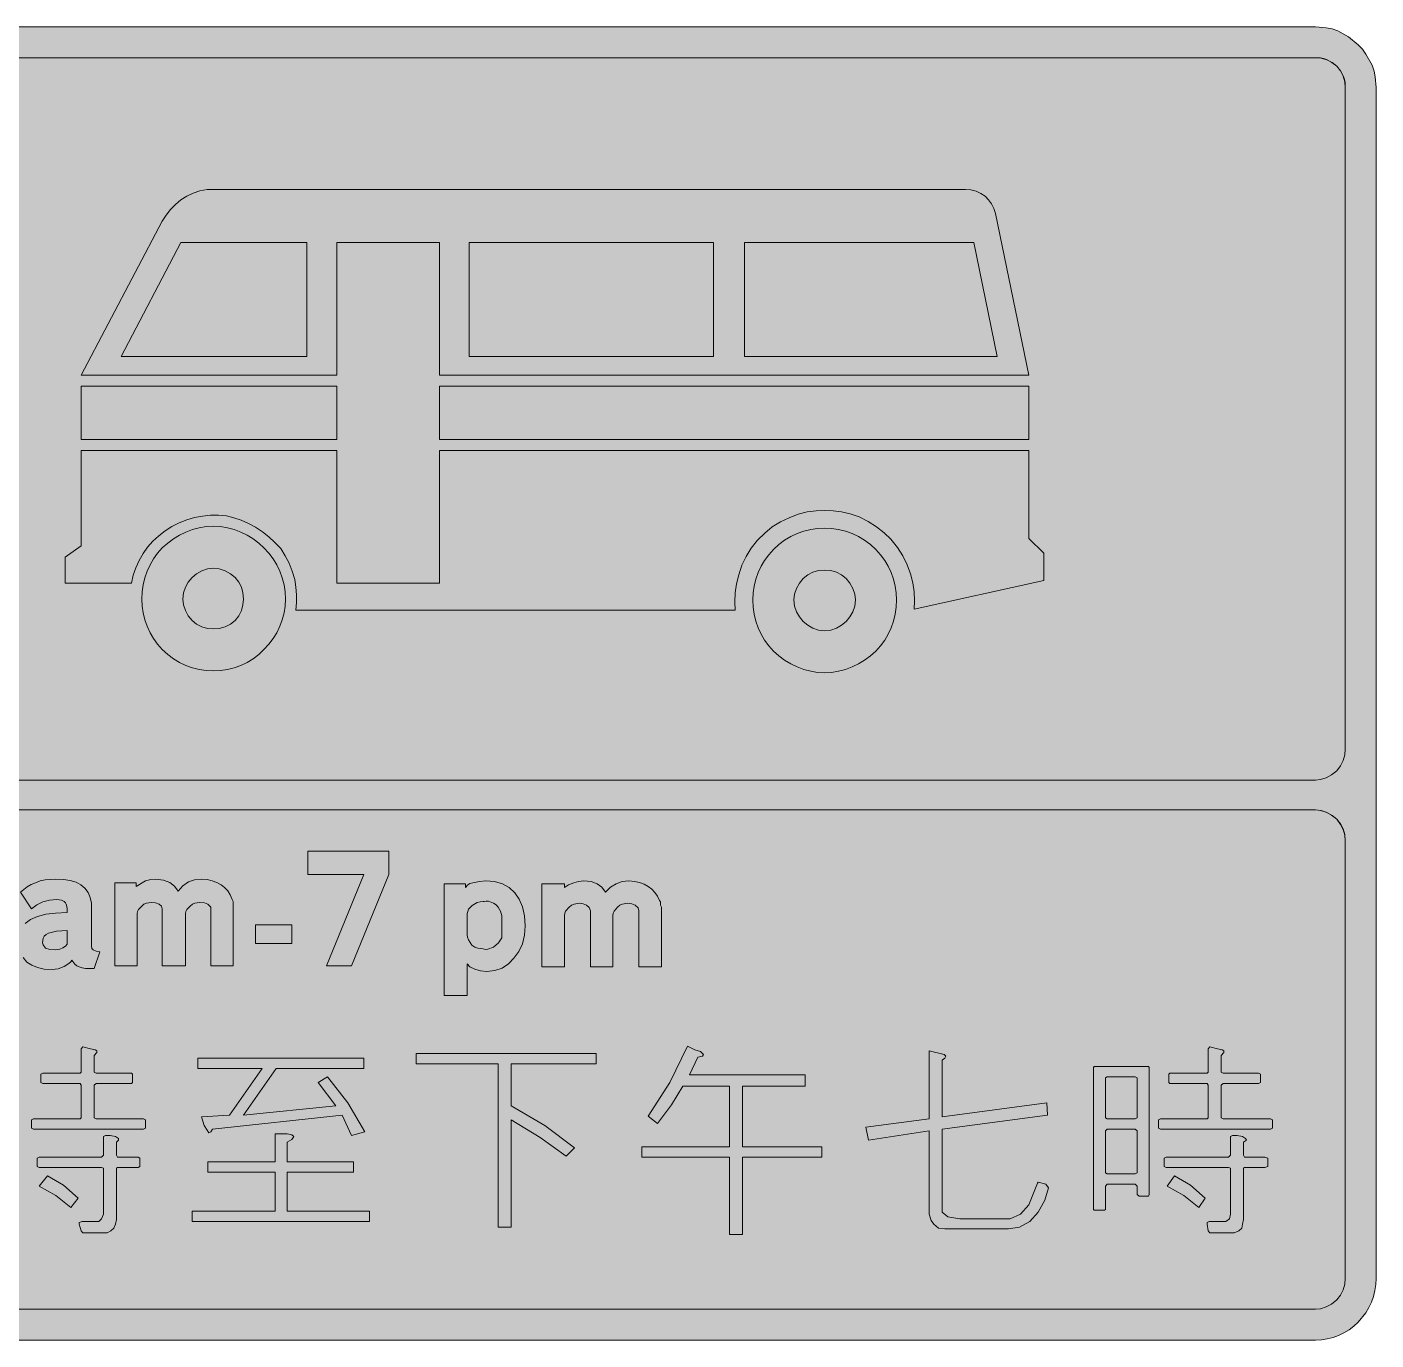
# Model space of a CAD drawing. Header units: metres. Extents: x 74 to 496, y 9 to 263.
# Drawn here: x 235.4 to 495.7, y 9.4 to 262.6 of the extents above; entities that cross this region are included whole.
import ezdxf

# ---------------------------------------------------------------- set-up
doc = ezdxf.new("R2010")
doc.units = ezdxf.units.M
for name, color, linetype, true_color in [('FILL_BLACK_000000', 7, 'Continuous', 0x000000), ('FILL_WHITE_FFFFFF', 7, 'Continuous', 0xffffff), ('FILL_YELLOW_FFFF00', 7, 'Continuous', 0xffff00)]:
    doc.layers.add(name, color=color, linetype=linetype, true_color=true_color)

msp = doc.modelspace()

# ---------------------------------------------------------------- hatches: boundary and pattern name
at = {"layer": 'FILL_BLACK_000000', "true_color": 0x000000}
h = msp.add_hatch(color=7, dxfattribs=at)
h.dxf.hatch_style = 1
h.paths.add_polyline_path([(74.52, 255.24), (74.99, 256.31), (75.58, 257.36), (76.27, 258.33), (77.04, 259.2), (78.95, 260.69), (81, 261.9), (82.18, 262.24), (83.32, 262.46), (85.5, 262.62), (484.02, 262.62), (486.11, 262.46), (487.23, 262.24), (488.34, 261.9), (490.39, 260.69), (492.3, 259.2), (493.08, 258.33), (493.78, 257.36), (495, 255.24), (495.34, 254.13), (495.56, 253.01), (495.72, 250.92), (495.72, 21.24), (495.66, 20.04), (495.49, 18.88), (495.21, 17.76), (494.82, 16.67), (494.33, 15.63), (493.75, 14.63), (492.3, 12.78), (491.45, 12.01), (490.53, 11.33), (489.54, 10.75), (488.5, 10.26), (487.42, 9.87), (486.3, 9.59), (485.17, 9.42), (484.02, 9.36), (85.5, 9.36), (83.32, 9.54), (82.18, 9.82), (81, 10.26), (79.95, 10.73), (78.95, 11.32), (77.04, 12.78), (75.58, 14.72), (74.99, 15.77), (74.52, 16.92), (74.08, 18), (73.8, 19.08), (73.66, 20.16), (73.62, 21.24), (73.62, 250.92), (73.8, 253.01), (74.08, 254.13), (74.52, 255.24)])
h.paths.add_polyline_path([(487.16, 118.35), (488.16, 119.16), (488.87, 120.14), (489.37, 121.16), (489.68, 122.22), (489.78, 123.3), (489.78, 250.92), (489.68, 252.02), (489.37, 253.13), (488.87, 254.16), (488.16, 255.06), (487.26, 255.77), (486.22, 256.28), (485.12, 256.58), (484.02, 256.68), (85.5, 256.68), (84.39, 256.58), (83.27, 256.28), (82.18, 255.77), (81.18, 255.06), (80.47, 254.08), (79.96, 253.06), (79.66, 252), (79.56, 250.92), (79.56, 123.3), (79.66, 122.22), (79.96, 121.16), (80.47, 120.14), (81.18, 119.16), (82.18, 118.35), (83.27, 117.79), (84.39, 117.46), (85.5, 117.36), (484.02, 117.36), (485.02, 117.46), (486.09, 117.79), (487.16, 118.35)], flags=16)
h.paths.add_polyline_path([(84.32, 111.47), (83.2, 111.11), (82.16, 110.54), (81.18, 109.8), (80.47, 108.93), (79.96, 107.93), (79.66, 106.84), (79.56, 105.66), (79.56, 21.24), (79.66, 20.14), (79.96, 19.04), (80.47, 18), (81.18, 17.1), (82.19, 16.25), (83.34, 15.66), (84.42, 15.41), (85.5, 15.3), (484.02, 15.3), (485.02, 15.4), (486.09, 15.73), (487.16, 16.29), (488.16, 17.1), (488.87, 18), (489.37, 19.04), (489.68, 20.14), (489.78, 21.24), (489.78, 105.66), (489.68, 106.84), (489.37, 107.93), (488.87, 108.93), (488.16, 109.8), (487.26, 110.54), (486.22, 111.11), (485.12, 111.47), (484.02, 111.6), (85.5, 111.6), (84.32, 111.47)], flags=16)
h = msp.add_hatch(color=7, dxfattribs=at)
h.dxf.hatch_style = 1
h.paths.add_polyline_path([(261.54, 225.18), (262.27, 226.35), (263.12, 227.43), (264.07, 228.4), (265.12, 229.25), (266.26, 229.98), (267.49, 230.57), (268.8, 231.01), (270.18, 231.3), (416.52, 231.3), (417.57, 231.21), (418.56, 230.95), (419.47, 230.53), (420.28, 229.97), (420.98, 229.29), (421.56, 228.49), (422, 227.6), (422.28, 226.62), (428.76, 195.48), (315, 195.48), (315, 221.04), (295.2, 221.04), (295.2, 195.48), (245.88, 195.48), (261.54, 225.18)])
h.paths.add_polyline_path([(289.44, 221.04), (265.14, 221.04), (253.62, 199.08), (289.44, 199.08), (289.44, 221.04)], flags=16)
h.paths.add_polyline_path([(320.76, 221.04), (320.76, 199.08), (367.92, 199.08), (367.92, 221.04), (320.76, 221.04)], flags=16)
h.paths.add_polyline_path([(418.14, 221.04), (373.86, 221.04), (373.86, 199.08), (422.64, 199.08), (418.14, 221.04)], flags=16)
h = msp.add_hatch(color=7, dxfattribs=at)
h.dxf.hatch_style = 1
h.paths.add_polyline_path([(295.2, 193.32), (295.2, 183.06), (245.88, 183.06), (245.88, 193.32), (295.2, 193.32)])
h = msp.add_hatch(color=7, dxfattribs=at)
h.dxf.hatch_style = 1
h.paths.add_polyline_path([(428.76, 193.32), (428.76, 183.06), (315, 183.06), (315, 193.32), (428.76, 193.32)])
h = msp.add_hatch(color=7, dxfattribs=at)
h.dxf.hatch_style = 1
h.paths.add_polyline_path([(287.28, 150.12), (287.45, 151.61), (287.46, 153.09), (287.33, 154.58), (287.1, 156.06), (286.63, 157.65), (286.02, 159.17), (285.28, 160.62), (284.4, 162), (283.29, 163.18), (282.11, 164.27), (280.86, 165.27), (279.54, 166.14), (278.16, 166.88), (276.75, 167.49), (275.34, 167.96), (273.96, 168.3), (272.4, 168.43), (270.84, 168.43), (269.28, 168.29), (267.75, 168.01), (266.25, 167.58), (264.8, 167.01), (263.4, 166.29), (262.08, 165.42), (260.85, 164.48), (259.73, 163.44), (258.72, 162.29), (257.83, 161.06), (257.06, 159.73), (256.44, 158.33), (255.94, 156.87), (255.6, 155.34), (242.82, 155.34), (242.82, 160.38), (245.88, 162.54), (245.88, 180.9), (295.2, 180.9), (295.2, 155.34), (315, 155.34), (315, 180.9), (428.76, 180.9), (428.76, 163.98), (431.64, 161.1), (431.64, 155.88), (406.62, 150.3), (406.68, 151.95), (406.6, 153.65), (406.34, 155.39), (405.9, 157.14), (405.26, 158.89), (404.42, 160.61), (403.37, 162.25), (402.12, 163.8), (400.81, 165.08), (399.33, 166.23), (397.72, 167.24), (396, 168.12), (394.28, 168.7), (392.6, 169.09), (390.96, 169.31), (389.34, 169.38), (387.69, 169.31), (385.99, 169.07), (384.25, 168.62), (382.5, 167.94), (380.81, 167.16), (379.24, 166.19), (377.77, 165), (376.38, 163.62), (375.16, 162.1), (374.18, 160.49), (373.39, 158.79), (372.78, 156.96), (372.34, 155.21), (372.08, 153.47), (372, 151.77), (372.06, 150.12), (287.28, 150.12)])
h = msp.add_hatch(color=7, dxfattribs=at)
h.dxf.hatch_style = 1
h.paths.add_polyline_path([(285.03, 149.6), (284.7, 148.29), (284.24, 147.02), (283.66, 145.79), (282.95, 144.64), (282.11, 143.55), (281.16, 142.56), (280.17, 141.61), (279.08, 140.77), (277.93, 140.06), (276.71, 139.48), (275.43, 139.02), (274.12, 138.69), (272.79, 138.49), (271.44, 138.42), (270.04, 138.49), (268.68, 138.69), (267.36, 139.02), (266.09, 139.48), (264.86, 140.06), (263.69, 140.77), (262.59, 141.61), (261.54, 142.56), (260.65, 143.55), (259.86, 144.64), (259.18, 145.79), (258.62, 147.02), (258.17, 148.29), (257.84, 149.6), (257.65, 150.93), (257.58, 152.28), (257.65, 153.68), (257.84, 155.04), (258.17, 156.36), (258.62, 157.64), (259.18, 158.86), (259.86, 160.03), (260.65, 161.13), (261.54, 162.18), (262.59, 163.08), (263.69, 163.89), (264.86, 164.6), (266.09, 165.2), (267.36, 165.67), (268.68, 166.03), (270.04, 166.25), (271.44, 166.32), (272.79, 166.25), (274.12, 166.03), (275.43, 165.67), (276.71, 165.2), (277.93, 164.6), (279.08, 163.89), (280.17, 163.08), (281.16, 162.18), (282.11, 161.13), (282.95, 160.03), (283.66, 158.86), (284.24, 157.64), (284.7, 156.36), (285.03, 155.04), (285.23, 153.68), (285.3, 152.28), (285.23, 150.93), (285.03, 149.6)])
h.paths.add_polyline_path([(276.8, 154.55), (276.29, 155.55), (275.58, 156.42), (274.68, 157.16), (273.65, 157.73), (272.54, 158.09), (271.44, 158.22), (270.26, 158.09), (269.17, 157.73), (268.17, 157.16), (267.3, 156.42), (266.56, 155.55), (266, 154.55), (265.63, 153.46), (265.5, 152.28), (265.63, 151.18), (266, 150.08), (266.56, 149.04), (267.3, 148.14), (268.17, 147.43), (269.17, 146.93), (270.26, 146.62), (271.44, 146.52), (272.54, 146.62), (273.65, 146.93), (274.68, 147.43), (275.58, 148.14), (276.29, 149.04), (276.8, 150.08), (277.1, 151.18), (277.2, 152.28), (277.1, 153.46), (276.8, 154.55)], flags=16)
h = msp.add_hatch(color=7, dxfattribs=at)
h.dxf.hatch_style = 1
h.paths.add_polyline_path([(402.94, 149.34), (402.61, 148.02), (402.17, 146.75), (401.6, 145.52), (400.92, 144.35), (400.13, 143.25), (399.24, 142.2), (398.19, 141.3), (397.06, 140.49), (395.87, 139.78), (394.63, 139.19), (393.34, 138.71), (392.03, 138.35), (390.69, 138.13), (389.34, 138.06), (387.99, 138.13), (386.65, 138.35), (385.34, 138.71), (384.05, 139.19), (382.81, 139.78), (381.62, 140.49), (380.49, 141.3), (379.44, 142.2), (378.55, 143.25), (377.76, 144.35), (377.08, 145.52), (376.52, 146.75), (376.07, 148.02), (375.74, 149.34), (375.55, 150.7), (375.48, 152.1), (375.55, 153.45), (375.74, 154.78), (376.07, 156.09), (376.52, 157.37), (377.08, 158.59), (377.76, 159.74), (378.55, 160.83), (379.44, 161.82), (380.49, 162.77), (381.62, 163.61), (382.81, 164.32), (384.05, 164.9), (385.34, 165.36), (386.65, 165.69), (387.99, 165.89), (389.34, 165.96), (390.69, 165.89), (392.03, 165.69), (393.34, 165.36), (394.63, 164.9), (395.87, 164.32), (397.06, 163.61), (398.19, 162.77), (399.24, 161.82), (400.13, 160.83), (400.92, 159.74), (401.6, 158.59), (402.17, 157.37), (402.61, 156.09), (402.94, 154.78), (403.13, 153.45), (403.2, 152.1), (403.13, 150.7), (402.94, 149.34)])
h.paths.add_polyline_path([(394.79, 154.31), (394.22, 155.34), (393.48, 156.24), (392.61, 156.95), (391.61, 157.46), (390.52, 157.76), (389.34, 157.86), (388.16, 157.76), (387.07, 157.46), (386.07, 156.95), (385.2, 156.24), (384.46, 155.34), (383.9, 154.31), (383.53, 153.2), (383.4, 152.1), (383.53, 150.92), (383.9, 149.83), (384.46, 148.83), (385.2, 147.96), (386.07, 147.22), (387.07, 146.66), (388.16, 146.29), (389.34, 146.16), (390.52, 146.29), (391.61, 146.66), (392.61, 147.22), (393.48, 147.96), (394.22, 148.83), (394.79, 149.83), (395.15, 150.92), (395.28, 152.1), (395.15, 153.2), (394.79, 154.31)], flags=16)
h = msp.add_hatch(color=7, dxfattribs=at)
h.dxf.hatch_style = 1
h.paths.add_polyline_path([(289.62, 99.18), (289.62, 103.68), (305.28, 103.68), (305.28, 99.18), (298.08, 81.54), (293.22, 81.54), (300.42, 99.18), (289.62, 99.18)])
h = msp.add_hatch(color=7, dxfattribs=at)
h.dxf.hatch_style = 1
h.paths.add_polyline_path([(237.47, 81.2), (236.35, 81.66), (235.44, 82.26), (234.73, 83.14), (234.23, 84.15), (233.92, 85.3), (233.82, 86.58), (233.96, 87.79), (234.4, 88.84), (235.12, 89.73), (236.14, 90.47), (237.45, 91.05), (239.06, 91.47), (240.97, 91.72), (243.18, 91.8), (243.18, 92.52), (243.16, 92.97), (243, 93.42), (242.89, 93.69), (242.64, 93.96), (242.12, 94.21), (241.2, 94.32), (239.78, 94.22), (238.5, 93.89), (237.35, 93.33), (236.34, 92.52), (234.18, 95.76), (235.49, 96.8), (236.26, 97.23), (237.06, 97.56), (238.01, 97.9), (238.97, 98.12), (241.02, 98.28), (242.49, 98.21), (243.78, 98), (244.91, 97.65), (245.86, 97.16), (246.63, 96.5), (247.22, 95.7), (247.63, 94.73), (247.86, 93.6), (247.86, 85.32), (247.97, 84.89), (248.22, 84.6), (248.78, 84.35), (249.48, 84.24), (248.4, 81), (246.76, 81.05), (246.1, 81.15), (245.52, 81.36), (245.04, 81.56), (244.67, 81.86), (244.08, 82.62), (243.87, 82.28), (243.54, 81.96), (242.6, 81.38), (241.45, 80.97), (240.3, 80.82), (238.78, 80.92), (237.47, 81.2)])
h.paths.add_polyline_path([(241.11, 88.25), (239.58, 87.84), (239.11, 87.56), (238.77, 87.26), (238.57, 86.88), (238.5, 86.4), (238.46, 86), (238.57, 85.61), (239.04, 84.96), (239.83, 84.71), (241.02, 84.6), (241.76, 84.77), (242.37, 85.01), (242.84, 85.31), (243.18, 85.68), (243.18, 88.38), (241.11, 88.25)], flags=16)
h = msp.add_hatch(color=7, dxfattribs=at)
h.dxf.hatch_style = 1
h.paths.add_polyline_path([(258.48, 93.62), (258.01, 93.4), (257.58, 93.06), (256.93, 92.41), (256.74, 92.02), (256.68, 91.62), (256.68, 81.54), (252.36, 81.54), (252.36, 97.56), (256.5, 97.56), (256.5, 96.84), (258.3, 97.92), (259.36, 98.17), (260.28, 98.28), (261.77, 98.04), (262.98, 97.58), (263.93, 96.89), (264.6, 95.94), (265.51, 96.99), (266.58, 97.72), (267.79, 98.14), (269.1, 98.28), (270.2, 98.16), (271.19, 97.94), (272.09, 97.61), (272.88, 97.18), (273.57, 96.63), (274.16, 95.98), (274.65, 95.21), (275.04, 94.32), (275.22, 93.96), (275.22, 93.78), (275.22, 93.6), (275.22, 93.24), (275.22, 81.54), (270.9, 81.54), (270.9, 92.34), (270.9, 92.88), (270.36, 93.42), (269.69, 93.67), (268.74, 93.78), (267.84, 93.62), (267.37, 93.4), (266.94, 93.06), (266.29, 92.41), (266.1, 92.02), (266.04, 91.62), (266.04, 81.54), (261.54, 81.54), (261.54, 92.52), (261.38, 93.02), (260.93, 93.42), (260.25, 93.68), (259.38, 93.78), (258.48, 93.62)])
h = msp.add_hatch(color=7, dxfattribs=at)
h.dxf.hatch_style = 1
h.paths.add_polyline_path([(331.02, 85.79), (330.35, 84.29), (329.4, 82.98), (328.36, 81.9), (327.13, 81.11), (325.73, 80.63), (324.18, 80.46), (322.96, 80.58), (321.82, 80.91), (320.91, 81.37), (320.4, 81.9), (320.4, 75.78), (315.9, 75.78), (315.9, 97.38), (320.04, 97.38), (320.04, 96.66), (320.49, 97.18), (320.9, 97.39), (321.48, 97.56), (322.74, 97.81), (324, 97.92), (325.67, 97.77), (327.16, 97.33), (328.45, 96.61), (329.54, 95.63), (330.4, 94.39), (331.04, 92.91), (331.43, 91.2), (331.56, 89.28), (331.43, 87.46), (331.02, 85.79)])
h.paths.add_polyline_path([(320.65, 86.56), (321.3, 85.5), (321.87, 85.16), (322.45, 84.94), (323.46, 84.78), (323.9, 84.71), (324.38, 84.76), (325.44, 85.14), (326.39, 85.97), (327.06, 86.94), (327.06, 91.26), (326.88, 91.8), (326.88, 91.98), (326.36, 92.86), (325.94, 93.27), (325.44, 93.6), (324.47, 93.98), (324.05, 94.03), (323.64, 93.96), (323.46, 93.96), (322.86, 93.9), (322.3, 93.75), (321.32, 93.2), (320.65, 92.44), (320.47, 92.03), (320.4, 91.62), (320.4, 87.48), (320.46, 87.04), (320.65, 86.56)], flags=16)
h = msp.add_hatch(color=7, dxfattribs=at)
h.dxf.hatch_style = 1
h.paths.add_polyline_path([(344.16, 81.36), (344.16, 92.16), (343.9, 92.76), (343.42, 93.22), (342.77, 93.5), (342, 93.6), (341.01, 93.44), (340.48, 93.22), (340.02, 92.88), (339.37, 92.07), (339.18, 91.67), (339.12, 91.26), (339.12, 81.36), (334.8, 81.36), (334.8, 97.38), (339.12, 97.38), (339.12, 96.66), (339.95, 97.18), (340.92, 97.56), (341.84, 97.81), (342.9, 97.92), (344.28, 97.79), (345.44, 97.38), (346.37, 96.71), (347.04, 95.76), (348.02, 96.71), (349.09, 97.38), (350.25, 97.79), (351.54, 97.92), (352.64, 97.8), (353.63, 97.58), (354.53, 97.26), (355.32, 96.84), (356.01, 96.32), (356.6, 95.69), (357.09, 94.97), (357.48, 94.14), (357.64, 93.87), (357.66, 93.6), (357.66, 93.24), (357.84, 92.88), (357.84, 81.36), (353.52, 81.36), (353.52, 92.16), (353.34, 92.7), (352.8, 93.24), (352.15, 93.49), (351.36, 93.6), (350.3, 93.44), (349.82, 93.22), (349.38, 92.88), (348.73, 92.07), (348.54, 91.67), (348.48, 91.26), (348.48, 81.36), (344.16, 81.36)])
h = msp.add_hatch(color=7, dxfattribs=at)
h.dxf.hatch_style = 1
h.paths.add_polyline_path([(286.56, 89.46), (286.56, 85.86), (279.54, 85.86), (279.54, 89.46), (286.56, 89.46)])
h = msp.add_hatch(color=7, dxfattribs=at)
h.dxf.hatch_style = 1
h.paths.add_polyline_path([(257.94, 52.02), (258.3, 51.84), (258.3, 50.22), (257.94, 50.04), (236.7, 50.04), (236.34, 50.22), (236.34, 51.84), (236.7, 52.02), (245.7, 52.02), (245.88, 52.2), (245.88, 58.5), (245.7, 58.86), (238.5, 58.86), (238.14, 59.04), (238.14, 60.66), (238.5, 60.84), (245.7, 60.84), (245.88, 61.02), (245.88, 65.52), (246.24, 65.88), (247.68, 65.52), (248.58, 65.34), (248.94, 65.16), (248.94, 64.8), (248.4, 64.26), (248.4, 61.02), (248.76, 60.84), (255.6, 60.84), (255.78, 60.66), (255.78, 59.04), (255.6, 58.86), (248.76, 58.86), (248.4, 58.5), (248.4, 52.2), (248.76, 52.02), (257.94, 52.02)])
h = msp.add_hatch(color=7, dxfattribs=at)
h.dxf.hatch_style = 1
h.paths.add_polyline_path([(364.32, 65.34), (365.4, 64.98), (365.94, 64.44), (365.76, 64.08), (364.86, 63.9), (363.24, 60.48), (385.56, 60.48), (385.56, 58.32), (373.5, 58.32), (373.5, 46.62), (388.8, 46.62), (388.8, 44.64), (373.5, 44.64), (373.5, 29.7), (370.98, 29.7), (370.98, 44.64), (354.06, 44.64), (354.06, 46.62), (370.98, 46.62), (370.98, 58.32), (361.98, 58.32), (359.82, 54.72), (357.12, 51.12), (355.32, 52.56), (359.46, 59.04), (362.88, 66.06), (364.32, 65.34)])
h = msp.add_hatch(color=7, dxfattribs=at)
h.dxf.hatch_style = 1
h.paths.add_polyline_path([(397.8, 47.88), (397.26, 50.4), (409.5, 52.02), (409.5, 65.16), (412.38, 64.44), (412.74, 64.08), (412.56, 63.72), (412.02, 63.36), (412.02, 52.38), (432.18, 55.08), (432.36, 52.74), (412.02, 50.04), (412.02, 34.02), (413.1, 33.12), (415.44, 32.76), (425.16, 32.76), (427.14, 33.66), (428.76, 35.46), (430.38, 39.6), (430.56, 39.78), (432, 39.42), (432.54, 38.7), (431.82, 36.36), (430.56, 34.02), (428.94, 32.22), (426.96, 31.14), (424.8, 30.78), (412.56, 30.78), (411.3, 30.96), (410.4, 31.68), (409.86, 32.4), (409.5, 33.66), (409.5, 49.68), (397.8, 47.88)])
h = msp.add_hatch(color=7, dxfattribs=at)
h.dxf.hatch_style = 1
h.paths.add_polyline_path([(454.14, 50.04), (453.78, 50.22), (453.78, 51.84), (454.14, 52.02), (463.14, 52.02), (463.32, 52.2), (463.32, 58.5), (463.14, 58.86), (455.94, 58.86), (455.76, 59.04), (455.76, 60.66), (455.94, 60.84), (463.14, 60.84), (463.32, 61.02), (463.32, 65.52), (463.68, 65.88), (465.12, 65.52), (466.02, 65.34), (466.38, 65.16), (466.38, 64.8), (465.84, 64.26), (465.84, 61.02), (466.2, 60.84), (473.04, 60.84), (473.4, 60.66), (473.4, 59.04), (473.04, 58.86), (466.2, 58.86), (465.84, 58.5), (465.84, 52.2), (466.2, 52.02), (475.38, 52.02), (475.74, 51.84), (475.74, 50.22), (475.38, 50.04), (454.14, 50.04)])
h = msp.add_hatch(color=7, dxfattribs=at)
h.dxf.hatch_style = 1
h.paths.add_polyline_path([(300.42, 61.74), (283.5, 61.74), (277.2, 52.74), (295.02, 54.54), (291.6, 59.04), (293.4, 60.12), (297.36, 55.08), (300.6, 49.5), (298.08, 48.78), (296.28, 52.74), (271.26, 50.04), (270.9, 49.5), (270.54, 49.32), (270.18, 49.86), (269.64, 50.76), (269.1, 52.38), (274.5, 52.74), (280.8, 61.74), (268.38, 61.74), (268.38, 63.72), (300.42, 63.72), (300.42, 61.74)])
h = msp.add_hatch(color=7, dxfattribs=at)
h.dxf.hatch_style = 1
h.paths.add_polyline_path([(326.34, 62.64), (310.5, 62.64), (310.5, 64.62), (345.24, 64.62), (345.24, 62.64), (328.86, 62.64), (328.86, 54.54), (335.34, 50.76), (341.1, 46.44), (339.48, 44.82), (334.44, 48.42), (328.86, 51.84), (328.86, 31.14), (326.34, 31.14), (326.34, 62.64)])
h = msp.add_hatch(color=7, dxfattribs=at)
h.dxf.hatch_style = 1
h.paths.add_polyline_path([(450, 37.08), (449.64, 37.44), (449.64, 39.06), (449.28, 39.42), (443.88, 39.42), (443.52, 39.06), (443.52, 34.56), (443.34, 34.38), (441.36, 34.38), (441.18, 34.56), (441.18, 61.92), (441.36, 62.1), (451.8, 62.1), (451.98, 61.92), (451.98, 37.44), (451.8, 37.08), (450, 37.08)])
h.paths.add_polyline_path([(449.28, 50.04), (443.88, 50.04), (443.52, 49.68), (443.52, 41.58), (443.88, 41.4), (449.28, 41.4), (449.64, 41.58), (449.64, 49.68), (449.28, 50.04)], flags=16)
h.paths.add_polyline_path([(449.64, 52.2), (449.64, 59.94), (449.28, 60.12), (443.88, 60.12), (443.52, 59.94), (443.52, 52.2), (443.88, 52.02), (449.28, 52.02), (449.64, 52.2)], flags=16)
h = msp.add_hatch(color=7, dxfattribs=at)
h.dxf.hatch_style = 1
h.paths.add_polyline_path([(249.84, 42.66), (237.78, 42.66), (237.42, 42.84), (237.42, 44.46), (237.78, 44.64), (249.84, 44.64), (250.2, 45), (250.2, 48.6), (250.56, 48.78), (251.46, 48.78), (252.54, 48.6), (253.08, 48.24), (253.08, 47.88), (252.72, 47.52), (252.72, 45), (252.9, 44.64), (256.86, 44.64), (257.22, 44.46), (257.22, 42.84), (256.86, 42.66), (252.9, 42.66), (252.72, 42.48), (252.72, 32.58), (252.54, 31.68), (252.18, 30.96), (251.64, 30.42), (250.92, 30.06), (246.24, 30.06), (245.88, 30.42), (245.52, 31.68), (245.52, 32.04), (246.06, 32.22), (249.3, 32.22), (249.84, 32.76), (250.2, 33.66), (250.2, 42.48), (249.84, 42.66)])
h = msp.add_hatch(color=7, dxfattribs=at)
h.dxf.hatch_style = 1
h.paths.add_polyline_path([(267.3, 34.2), (283.32, 34.2), (283.32, 41.76), (270.36, 41.76), (270.36, 43.74), (283.32, 43.74), (283.32, 49.14), (285.66, 49.14), (286.56, 48.96), (286.92, 48.6), (286.56, 48.06), (285.66, 47.52), (285.66, 43.74), (298.44, 43.74), (298.44, 41.76), (285.66, 41.76), (285.66, 34.2), (301.5, 34.2), (301.5, 32.22), (267.3, 32.22), (267.3, 34.2)])
h = msp.add_hatch(color=7, dxfattribs=at)
h.dxf.hatch_style = 1
h.paths.add_polyline_path([(467.28, 44.64), (467.64, 45), (467.64, 48.6), (468, 48.78), (468.9, 48.78), (469.98, 48.6), (470.52, 48.24), (470.7, 47.88), (470.16, 47.52), (470.16, 45), (470.34, 44.64), (474.3, 44.64), (474.84, 44.46), (474.84, 42.84), (474.3, 42.66), (470.34, 42.66), (470.16, 42.48), (470.16, 32.58), (469.98, 31.68), (469.8, 30.96), (469.26, 30.42), (468.36, 30.06), (463.68, 30.06), (463.32, 30.42), (463.14, 31.68), (463.14, 32.04), (463.5, 32.22), (466.74, 32.22), (467.46, 32.76), (467.64, 33.66), (467.64, 42.48), (467.28, 42.66), (455.22, 42.66), (454.86, 42.84), (454.86, 44.46), (455.22, 44.64), (467.28, 44.64)])
h = msp.add_hatch(color=7, dxfattribs=at)
h.dxf.hatch_style = 1
h.paths.add_polyline_path([(243.9, 34.92), (241.02, 37.26), (237.78, 39.06), (239.4, 41.04), (242.46, 39.24), (245.34, 36.72), (243.9, 34.92)])
h = msp.add_hatch(color=7, dxfattribs=at)
h.dxf.hatch_style = 1
h.paths.add_polyline_path([(458.64, 37.26), (455.4, 39.06), (456.84, 41.04), (459.9, 39.24), (462.78, 36.72), (461.52, 34.92), (458.64, 37.26)])
at = {"layer": 'FILL_WHITE_FFFFFF', "true_color": 0xffffff}
h = msp.add_hatch(color=7, dxfattribs=at)
h.dxf.hatch_style = 1
h.paths.add_polyline_path([(484.02, 111.6), (485.02, 111.5), (486.09, 111.17), (487.16, 110.61), (488.16, 109.8), (488.87, 108.82), (489.38, 107.8), (489.68, 106.74), (489.78, 105.66), (489.78, 21.24), (489.68, 20.14), (489.38, 19.04), (488.87, 18), (488.16, 17.1), (487.16, 16.29), (486.09, 15.73), (485.02, 15.4), (484.02, 15.3), (85.5, 15.3), (84.39, 15.4), (83.27, 15.73), (82.18, 16.29), (81.18, 17.1), (80.47, 18), (79.97, 19.04), (79.66, 20.14), (79.56, 21.24), (79.56, 105.66), (79.66, 106.74), (79.97, 107.8), (80.47, 108.82), (81.18, 109.8), (82.18, 110.61), (83.27, 111.17), (84.39, 111.5), (85.5, 111.6), (484.02, 111.6)])
at = {"layer": 'FILL_YELLOW_FFFF00', "true_color": 0xffff00}
h = msp.add_hatch(color=7, dxfattribs=at)
h.dxf.hatch_style = 1
h.paths.add_polyline_path([(79.66, 252), (79.97, 253.06), (80.47, 254.08), (81.18, 255.06), (82.18, 255.77), (83.27, 256.28), (84.39, 256.58), (85.5, 256.68), (484.02, 256.68), (485.03, 256.64), (485.61, 256.53), (486.18, 256.32), (487.17, 255.76), (488.16, 255.06), (488.86, 254.14), (489.42, 253.08), (489.63, 252.51), (489.74, 251.93), (489.78, 250.92), (489.78, 123.3), (489.68, 122.22), (489.38, 121.16), (488.87, 120.14), (488.16, 119.16), (487.16, 118.35), (486.09, 117.79), (485.02, 117.46), (484.02, 117.36), (85.5, 117.36), (84.39, 117.46), (83.27, 117.79), (82.18, 118.35), (81.18, 119.16), (80.47, 120.14), (79.97, 121.16), (79.66, 122.22), (79.56, 123.3), (79.56, 250.92), (79.66, 252)])

# ---------------------------------------------------------------- linework, layer by layer
at = {"layer": 'FILL_BLACK_000000', "lineweight": 0, "true_color": 0x000000}
for points in [[(85.5, 262.62), (484.02, 262.62), (486.11, 262.46), (487.23, 262.24), (488.34, 261.9), (490.39, 260.69), (492.3, 259.2), (493.08, 258.33), (493.78, 257.36), (495, 255.24), (495.34, 254.13), (495.56, 253.01), (495.72, 250.92), (495.72, 21.24), (495.66, 20.04), (495.49, 18.88), (495.21, 17.76), (494.82, 16.67), (494.33, 15.63), (493.75, 14.63), (492.3, 12.78), (491.45, 12.01), (490.53, 11.33), (489.54, 10.75), (488.5, 10.26), (487.42, 9.87), (486.3, 9.59), (485.17, 9.42), (484.02, 9.36), (85.5, 9.36)], [(85.5, 117.36), (484.02, 117.36), (485.02, 117.46), (486.09, 117.79), (487.16, 118.35), (488.16, 119.16), (488.87, 120.14), (489.37, 121.16), (489.68, 122.22), (489.78, 123.3), (489.78, 250.92), (489.68, 252.02), (489.37, 253.13), (488.87, 254.16), (488.16, 255.06), (487.26, 255.77), (486.22, 256.28), (485.12, 256.58), (484.02, 256.68), (85.5, 256.68)], [(85.5, 15.3), (484.02, 15.3), (485.02, 15.4), (486.09, 15.73), (487.16, 16.29), (488.16, 17.1), (488.87, 18), (489.37, 19.04), (489.68, 20.14), (489.78, 21.24), (489.78, 105.66), (489.68, 106.84), (489.37, 107.93), (488.87, 108.93), (488.16, 109.8), (487.26, 110.54), (486.22, 111.11), (485.12, 111.47), (484.02, 111.6), (85.5, 111.6)], [(235.12, 89.73), (236.14, 90.47), (237.45, 91.05), (239.06, 91.47), (240.97, 91.72), (243.18, 91.8), (243.18, 92.52), (243.16, 92.97), (243, 93.42), (242.89, 93.69), (242.64, 93.96), (242.12, 94.21), (241.2, 94.32), (239.78, 94.22), (238.5, 93.89), (237.35, 93.33), (236.34, 92.52), (234.18, 95.76), (235.49, 96.8), (236.26, 97.23), (237.06, 97.56), (238.01, 97.9), (238.97, 98.12), (241.02, 98.28), (242.49, 98.21), (243.78, 98), (244.91, 97.65), (245.86, 97.16), (246.63, 96.5), (247.22, 95.7), (247.63, 94.73), (247.86, 93.6), (247.86, 85.32), (247.97, 84.89), (248.22, 84.6), (248.78, 84.35), (249.48, 84.24), (248.4, 81), (246.76, 81.05), (246.1, 81.15), (245.52, 81.36), (245.04, 81.56), (244.67, 81.86), (244.08, 82.62), (243.87, 82.28), (243.54, 81.96), (242.6, 81.38), (241.45, 80.97), (240.3, 80.82), (238.78, 80.92), (237.47, 81.2), (236.35, 81.66), (235.44, 82.26), (234.73, 83.14)]]:
    msp.add_lwpolyline(points, dxfattribs=at)
for points in [[(261.54, 225.18), (262.27, 226.35), (263.12, 227.43), (264.07, 228.4), (265.12, 229.25), (266.26, 229.98), (267.49, 230.57), (268.8, 231.01), (270.18, 231.3), (416.52, 231.3), (417.57, 231.21), (418.56, 230.95), (419.47, 230.53), (420.28, 229.97), (420.98, 229.29), (421.56, 228.49), (422, 227.6), (422.28, 226.62), (428.76, 195.48), (315, 195.48), (315, 221.04), (295.2, 221.04), (295.2, 195.48), (245.88, 195.48)], [(289.44, 221.04), (265.14, 221.04), (253.62, 199.08), (289.44, 199.08)], [(320.76, 221.04), (320.76, 199.08), (367.92, 199.08), (367.92, 221.04)], [(418.14, 221.04), (373.86, 221.04), (373.86, 199.08), (422.64, 199.08)], [(295.2, 193.32), (295.2, 183.06), (245.88, 183.06), (245.88, 193.32)], [(428.76, 193.32), (428.76, 183.06), (315, 183.06), (315, 193.32)], [(287.28, 150.12), (287.45, 151.61), (287.46, 153.09), (287.33, 154.58), (287.1, 156.06), (286.63, 157.65), (286.02, 159.17), (285.28, 160.62), (284.4, 162), (283.29, 163.18), (282.11, 164.27), (280.86, 165.27), (279.54, 166.14), (278.16, 166.88), (276.75, 167.49), (275.34, 167.96), (273.96, 168.3), (272.4, 168.43), (270.84, 168.43), (269.28, 168.29), (267.75, 168.01), (266.25, 167.58), (264.8, 167.01), (263.4, 166.29), (262.08, 165.42), (260.85, 164.48), (259.73, 163.44), (258.72, 162.29), (257.83, 161.06), (257.06, 159.73), (256.44, 158.33), (255.94, 156.87), (255.6, 155.34), (242.82, 155.34), (242.82, 160.38), (245.88, 162.54), (245.88, 180.9), (295.2, 180.9), (295.2, 155.34), (315, 155.34), (315, 180.9), (428.76, 180.9), (428.76, 163.98), (431.64, 161.1), (431.64, 155.88), (406.62, 150.3), (406.68, 151.95), (406.6, 153.65), (406.34, 155.39), (405.9, 157.14), (405.26, 158.89), (404.42, 160.61), (403.37, 162.25), (402.12, 163.8), (400.81, 165.08), (399.33, 166.23), (397.72, 167.24), (396, 168.12), (394.28, 168.7), (392.6, 169.09), (390.96, 169.31), (389.34, 169.38), (387.69, 169.31), (385.99, 169.07), (384.25, 168.62), (382.5, 167.94), (380.81, 167.16), (379.24, 166.19), (377.77, 165), (376.38, 163.62), (375.16, 162.1), (374.18, 160.49), (373.39, 158.79), (372.78, 156.96), (372.34, 155.21), (372.08, 153.47), (372, 151.77), (372.06, 150.12)], [(285.03, 149.6), (284.7, 148.29), (284.24, 147.02), (283.66, 145.79), (282.95, 144.64), (282.11, 143.55), (281.16, 142.56), (280.17, 141.61), (279.08, 140.77), (277.93, 140.06), (276.71, 139.48), (275.43, 139.02), (274.12, 138.69), (272.79, 138.49), (271.44, 138.42), (270.04, 138.49), (268.68, 138.69), (267.36, 139.02), (266.09, 139.48), (264.86, 140.06), (263.69, 140.77), (262.59, 141.61), (261.54, 142.56), (260.65, 143.55), (259.86, 144.64), (259.18, 145.79), (258.62, 147.02), (258.17, 148.29), (257.84, 149.6), (257.65, 150.93), (257.58, 152.28), (257.65, 153.68), (257.84, 155.04), (258.17, 156.36), (258.62, 157.64), (259.18, 158.86), (259.86, 160.03), (260.65, 161.13), (261.54, 162.18), (262.59, 163.08), (263.69, 163.89), (264.86, 164.6), (266.09, 165.2), (267.36, 165.67), (268.68, 166.03), (270.04, 166.25), (271.44, 166.32), (272.79, 166.25), (274.12, 166.03), (275.43, 165.67), (276.71, 165.2), (277.93, 164.6), (279.08, 163.89), (280.17, 163.08), (281.16, 162.18), (282.11, 161.13), (282.95, 160.03), (283.66, 158.86), (284.24, 157.64), (284.7, 156.36), (285.03, 155.04), (285.23, 153.68), (285.3, 152.28), (285.23, 150.93)], [(402.94, 149.34), (402.61, 148.02), (402.17, 146.75), (401.6, 145.52), (400.92, 144.35), (400.13, 143.25), (399.24, 142.2), (398.19, 141.3), (397.06, 140.49), (395.87, 139.78), (394.63, 139.19), (393.34, 138.71), (392.03, 138.35), (390.69, 138.13), (389.34, 138.06), (387.99, 138.13), (386.65, 138.35), (385.34, 138.71), (384.05, 139.19), (382.81, 139.78), (381.62, 140.49), (380.49, 141.3), (379.44, 142.2), (378.55, 143.25), (377.76, 144.35), (377.08, 145.52), (376.52, 146.75), (376.07, 148.02), (375.74, 149.34), (375.55, 150.7), (375.48, 152.1), (375.55, 153.45), (375.74, 154.78), (376.07, 156.09), (376.52, 157.37), (377.08, 158.59), (377.76, 159.74), (378.55, 160.83), (379.44, 161.82), (380.49, 162.77), (381.62, 163.61), (382.81, 164.32), (384.05, 164.9), (385.34, 165.36), (386.65, 165.69), (387.99, 165.89), (389.34, 165.96), (390.69, 165.89), (392.03, 165.69), (393.34, 165.36), (394.63, 164.9), (395.87, 164.32), (397.06, 163.61), (398.19, 162.77), (399.24, 161.82), (400.13, 160.83), (400.92, 159.74), (401.6, 158.59), (402.17, 157.37), (402.61, 156.09), (402.94, 154.78), (403.13, 153.45), (403.2, 152.1), (403.13, 150.7)], [(276.8, 154.55), (276.29, 155.55), (275.58, 156.42), (274.68, 157.16), (273.65, 157.73), (272.54, 158.09), (271.44, 158.22), (270.26, 158.09), (269.17, 157.73), (268.17, 157.16), (267.3, 156.42), (266.56, 155.55), (266, 154.55), (265.63, 153.46), (265.5, 152.28), (265.63, 151.18), (266, 150.08), (266.56, 149.04), (267.3, 148.14), (268.17, 147.43), (269.17, 146.93), (270.26, 146.62), (271.44, 146.52), (272.54, 146.62), (273.65, 146.93), (274.68, 147.43), (275.58, 148.14), (276.29, 149.04), (276.8, 150.08), (277.1, 151.18), (277.2, 152.28), (277.1, 153.46)], [(394.79, 154.31), (394.22, 155.34), (393.48, 156.24), (392.61, 156.95), (391.61, 157.46), (390.52, 157.76), (389.34, 157.86), (388.16, 157.76), (387.07, 157.46), (386.07, 156.95), (385.2, 156.24), (384.46, 155.34), (383.9, 154.31), (383.53, 153.2), (383.4, 152.1), (383.53, 150.92), (383.9, 149.83), (384.46, 148.83), (385.2, 147.96), (386.07, 147.22), (387.07, 146.66), (388.16, 146.29), (389.34, 146.16), (390.52, 146.29), (391.61, 146.66), (392.61, 147.22), (393.48, 147.96), (394.22, 148.83), (394.79, 149.83), (395.15, 150.92), (395.28, 152.1), (395.15, 153.2)], [(289.62, 99.18), (289.62, 103.68), (305.28, 103.68), (305.28, 99.18), (298.08, 81.54), (293.22, 81.54), (300.42, 99.18)], [(258.48, 93.62), (258.01, 93.4), (257.58, 93.06), (256.93, 92.41), (256.74, 92.02), (256.68, 91.62), (256.68, 81.54), (252.36, 81.54), (252.36, 97.56), (256.5, 97.56), (256.5, 96.84), (258.3, 97.92), (259.36, 98.17), (260.28, 98.28), (261.77, 98.04), (262.98, 97.58), (263.93, 96.89), (264.6, 95.94), (265.51, 96.99), (266.58, 97.72), (267.79, 98.14), (269.1, 98.28), (270.2, 98.16), (271.19, 97.94), (272.09, 97.61), (272.88, 97.18), (273.57, 96.63), (274.16, 95.98), (274.65, 95.21), (275.04, 94.32), (275.22, 93.96), (275.22, 93.78), (275.22, 93.6), (275.22, 93.24), (275.22, 81.54), (270.9, 81.54), (270.9, 92.34), (270.9, 92.88), (270.36, 93.42), (269.69, 93.67), (268.74, 93.78), (267.84, 93.62), (267.37, 93.4), (266.94, 93.06), (266.29, 92.41), (266.1, 92.02), (266.04, 91.62), (266.04, 81.54), (261.54, 81.54), (261.54, 92.52), (261.38, 93.02), (260.93, 93.42), (260.25, 93.68), (259.38, 93.78)], [(331.02, 85.79), (330.35, 84.29), (329.4, 82.98), (328.36, 81.9), (327.13, 81.11), (325.73, 80.63), (324.18, 80.46), (322.96, 80.58), (321.82, 80.91), (320.91, 81.37), (320.4, 81.9), (320.4, 75.78), (315.9, 75.78), (315.9, 97.38), (320.04, 97.38), (320.04, 96.66), (320.49, 97.18), (320.9, 97.39), (321.48, 97.56), (322.74, 97.81), (324, 97.92), (325.67, 97.77), (327.16, 97.33), (328.45, 96.61), (329.54, 95.63), (330.4, 94.39), (331.04, 92.91), (331.43, 91.2), (331.56, 89.28), (331.43, 87.46)], [(344.16, 81.36), (344.16, 92.16), (343.9, 92.76), (343.42, 93.22), (342.77, 93.5), (342, 93.6), (341.01, 93.44), (340.48, 93.22), (340.02, 92.88), (339.37, 92.07), (339.18, 91.67), (339.12, 91.26), (339.12, 81.36), (334.8, 81.36), (334.8, 97.38), (339.12, 97.38), (339.12, 96.66), (339.95, 97.18), (340.92, 97.56), (341.84, 97.81), (342.9, 97.92), (344.28, 97.79), (345.44, 97.38), (346.37, 96.71), (347.04, 95.76), (348.02, 96.71), (349.09, 97.38), (350.25, 97.79), (351.54, 97.92), (352.64, 97.8), (353.63, 97.58), (354.53, 97.26), (355.32, 96.84), (356.01, 96.32), (356.6, 95.69), (357.09, 94.97), (357.48, 94.14), (357.64, 93.87), (357.66, 93.6), (357.66, 93.24), (357.84, 92.88), (357.84, 81.36), (353.52, 81.36), (353.52, 92.16), (353.34, 92.7), (352.8, 93.24), (352.15, 93.49), (351.36, 93.6), (350.3, 93.44), (349.82, 93.22), (349.38, 92.88), (348.73, 92.07), (348.54, 91.67), (348.48, 91.26), (348.48, 81.36)], [(320.65, 86.56), (321.3, 85.5), (321.87, 85.16), (322.45, 84.94), (323.46, 84.78), (323.9, 84.71), (324.38, 84.76), (325.44, 85.14), (326.39, 85.97), (327.06, 86.94), (327.06, 91.26), (326.88, 91.8), (326.88, 91.98), (326.36, 92.86), (325.94, 93.27), (325.44, 93.6), (324.47, 93.98), (324.05, 94.03), (323.64, 93.96), (323.46, 93.96), (322.86, 93.9), (322.3, 93.75), (321.32, 93.2), (320.65, 92.44), (320.47, 92.03), (320.4, 91.62), (320.4, 87.48), (320.46, 87.04)], [(286.56, 89.46), (286.56, 85.86), (279.54, 85.86), (279.54, 89.46)], [(241.11, 88.25), (239.58, 87.84), (239.11, 87.56), (238.77, 87.26), (238.57, 86.88), (238.5, 86.4), (238.46, 86), (238.57, 85.61), (239.04, 84.96), (239.83, 84.71), (241.02, 84.6), (241.76, 84.77), (242.37, 85.01), (242.84, 85.31), (243.18, 85.68), (243.18, 88.38)], [(257.94, 52.02), (258.3, 51.84), (258.3, 50.22), (257.94, 50.04), (236.7, 50.04), (236.34, 50.22), (236.34, 51.84), (236.7, 52.02), (245.7, 52.02), (245.88, 52.2), (245.88, 58.5), (245.7, 58.86), (238.5, 58.86), (238.14, 59.04), (238.14, 60.66), (238.5, 60.84), (245.7, 60.84), (245.88, 61.02), (245.88, 65.52), (246.24, 65.88), (247.68, 65.52), (248.58, 65.34), (248.94, 65.16), (248.94, 64.8), (248.4, 64.26), (248.4, 61.02), (248.76, 60.84), (255.6, 60.84), (255.78, 60.66), (255.78, 59.04), (255.6, 58.86), (248.76, 58.86), (248.4, 58.5), (248.4, 52.2), (248.76, 52.02)], [(364.32, 65.34), (365.4, 64.98), (365.94, 64.44), (365.76, 64.08), (364.86, 63.9), (363.24, 60.48), (385.56, 60.48), (385.56, 58.32), (373.5, 58.32), (373.5, 46.62), (388.8, 46.62), (388.8, 44.64), (373.5, 44.64), (373.5, 29.7), (370.98, 29.7), (370.98, 44.64), (354.06, 44.64), (354.06, 46.62), (370.98, 46.62), (370.98, 58.32), (361.98, 58.32), (359.82, 54.72), (357.12, 51.12), (355.32, 52.56), (359.46, 59.04), (362.88, 66.06)], [(397.8, 47.88), (397.26, 50.4), (409.5, 52.02), (409.5, 65.16), (412.38, 64.44), (412.74, 64.08), (412.56, 63.72), (412.02, 63.36), (412.02, 52.38), (432.18, 55.08), (432.36, 52.74), (412.02, 50.04), (412.02, 34.02), (413.1, 33.12), (415.44, 32.76), (425.16, 32.76), (427.14, 33.66), (428.76, 35.46), (430.38, 39.6), (430.56, 39.78), (432, 39.42), (432.54, 38.7), (431.82, 36.36), (430.56, 34.02), (428.94, 32.22), (426.96, 31.14), (424.8, 30.78), (412.56, 30.78), (411.3, 30.96), (410.4, 31.68), (409.86, 32.4), (409.5, 33.66), (409.5, 49.68)], [(454.14, 50.04), (453.78, 50.22), (453.78, 51.84), (454.14, 52.02), (463.14, 52.02), (463.32, 52.2), (463.32, 58.5), (463.14, 58.86), (455.94, 58.86), (455.76, 59.04), (455.76, 60.66), (455.94, 60.84), (463.14, 60.84), (463.32, 61.02), (463.32, 65.52), (463.68, 65.88), (465.12, 65.52), (466.02, 65.34), (466.38, 65.16), (466.38, 64.8), (465.84, 64.26), (465.84, 61.02), (466.2, 60.84), (473.04, 60.84), (473.4, 60.66), (473.4, 59.04), (473.04, 58.86), (466.2, 58.86), (465.84, 58.5), (465.84, 52.2), (466.2, 52.02), (475.38, 52.02), (475.74, 51.84), (475.74, 50.22), (475.38, 50.04)], [(300.42, 61.74), (283.5, 61.74), (277.2, 52.74), (295.02, 54.54), (291.6, 59.04), (293.4, 60.12), (297.36, 55.08), (300.6, 49.5), (298.08, 48.78), (296.28, 52.74), (271.26, 50.04), (270.9, 49.5), (270.54, 49.32), (270.18, 49.86), (269.64, 50.76), (269.1, 52.38), (274.5, 52.74), (280.8, 61.74), (268.38, 61.74), (268.38, 63.72), (300.42, 63.72)], [(326.34, 62.64), (310.5, 62.64), (310.5, 64.62), (345.24, 64.62), (345.24, 62.64), (328.86, 62.64), (328.86, 54.54), (335.34, 50.76), (341.1, 46.44), (339.48, 44.82), (334.44, 48.42), (328.86, 51.84), (328.86, 31.14), (326.34, 31.14)], [(450, 37.08), (449.64, 37.44), (449.64, 39.06), (449.28, 39.42), (443.88, 39.42), (443.52, 39.06), (443.52, 34.56), (443.34, 34.38), (441.36, 34.38), (441.18, 34.56), (441.18, 61.92), (441.36, 62.1), (451.8, 62.1), (451.98, 61.92), (451.98, 37.44), (451.8, 37.08)], [(449.64, 52.2), (449.64, 59.94), (449.28, 60.12), (443.88, 60.12), (443.52, 59.94), (443.52, 52.2), (443.88, 52.02), (449.28, 52.02)], [(449.28, 50.04), (443.88, 50.04), (443.52, 49.68), (443.52, 41.58), (443.88, 41.4), (449.28, 41.4), (449.64, 41.58), (449.64, 49.68)], [(249.84, 42.66), (237.78, 42.66), (237.42, 42.84), (237.42, 44.46), (237.78, 44.64), (249.84, 44.64), (250.2, 45), (250.2, 48.6), (250.56, 48.78), (251.46, 48.78), (252.54, 48.6), (253.08, 48.24), (253.08, 47.88), (252.72, 47.52), (252.72, 45), (252.9, 44.64), (256.86, 44.64), (257.22, 44.46), (257.22, 42.84), (256.86, 42.66), (252.9, 42.66), (252.72, 42.48), (252.72, 32.58), (252.54, 31.68), (252.18, 30.96), (251.64, 30.42), (250.92, 30.06), (246.24, 30.06), (245.88, 30.42), (245.52, 31.68), (245.52, 32.04), (246.06, 32.22), (249.3, 32.22), (249.84, 32.76), (250.2, 33.66), (250.2, 42.48)], [(267.3, 34.2), (283.32, 34.2), (283.32, 41.76), (270.36, 41.76), (270.36, 43.74), (283.32, 43.74), (283.32, 49.14), (285.66, 49.14), (286.56, 48.96), (286.92, 48.6), (286.56, 48.06), (285.66, 47.52), (285.66, 43.74), (298.44, 43.74), (298.44, 41.76), (285.66, 41.76), (285.66, 34.2), (301.5, 34.2), (301.5, 32.22), (267.3, 32.22)], [(467.28, 44.64), (467.64, 45), (467.64, 48.6), (468, 48.78), (468.9, 48.78), (469.98, 48.6), (470.52, 48.24), (470.7, 47.88), (470.16, 47.52), (470.16, 45), (470.34, 44.64), (474.3, 44.64), (474.84, 44.46), (474.84, 42.84), (474.3, 42.66), (470.34, 42.66), (470.16, 42.48), (470.16, 32.58), (469.98, 31.68), (469.8, 30.96), (469.26, 30.42), (468.36, 30.06), (463.68, 30.06), (463.32, 30.42), (463.14, 31.68), (463.14, 32.04), (463.5, 32.22), (466.74, 32.22), (467.46, 32.76), (467.64, 33.66), (467.64, 42.48), (467.28, 42.66), (455.22, 42.66), (454.86, 42.84), (454.86, 44.46), (455.22, 44.64)], [(243.9, 34.92), (241.02, 37.26), (237.78, 39.06), (239.4, 41.04), (242.46, 39.24), (245.34, 36.72)], [(458.64, 37.26), (455.4, 39.06), (456.84, 41.04), (459.9, 39.24), (462.78, 36.72), (461.52, 34.92)]]:
    msp.add_lwpolyline(points, close=True, dxfattribs=at)
at = {"layer": 'FILL_WHITE_FFFFFF', "lineweight": 0, "true_color": 0xffffff}
msp.add_lwpolyline([(85.5, 111.6), (484.02, 111.6), (485.02, 111.5), (486.09, 111.17), (487.16, 110.61), (488.16, 109.8), (488.87, 108.82), (489.38, 107.8), (489.68, 106.74), (489.78, 105.66), (489.78, 21.24), (489.68, 20.14), (489.38, 19.04), (488.87, 18), (488.16, 17.1), (487.16, 16.29), (486.09, 15.73), (485.02, 15.4), (484.02, 15.3), (85.5, 15.3)], dxfattribs=at)
at = {"layer": 'FILL_YELLOW_FFFF00', "lineweight": 0, "true_color": 0xffff00}
msp.add_lwpolyline([(85.5, 256.68), (484.02, 256.68), (485.03, 256.64), (485.61, 256.53), (486.18, 256.32), (487.17, 255.76), (488.16, 255.06), (488.86, 254.14), (489.42, 253.08), (489.63, 252.51), (489.74, 251.93), (489.78, 250.92), (489.78, 123.3), (489.68, 122.22), (489.38, 121.16), (488.87, 120.14), (488.16, 119.16), (487.16, 118.35), (486.09, 117.79), (485.02, 117.46), (484.02, 117.36), (85.5, 117.36)], dxfattribs=at)

doc.saveas('drawing.dxf')
